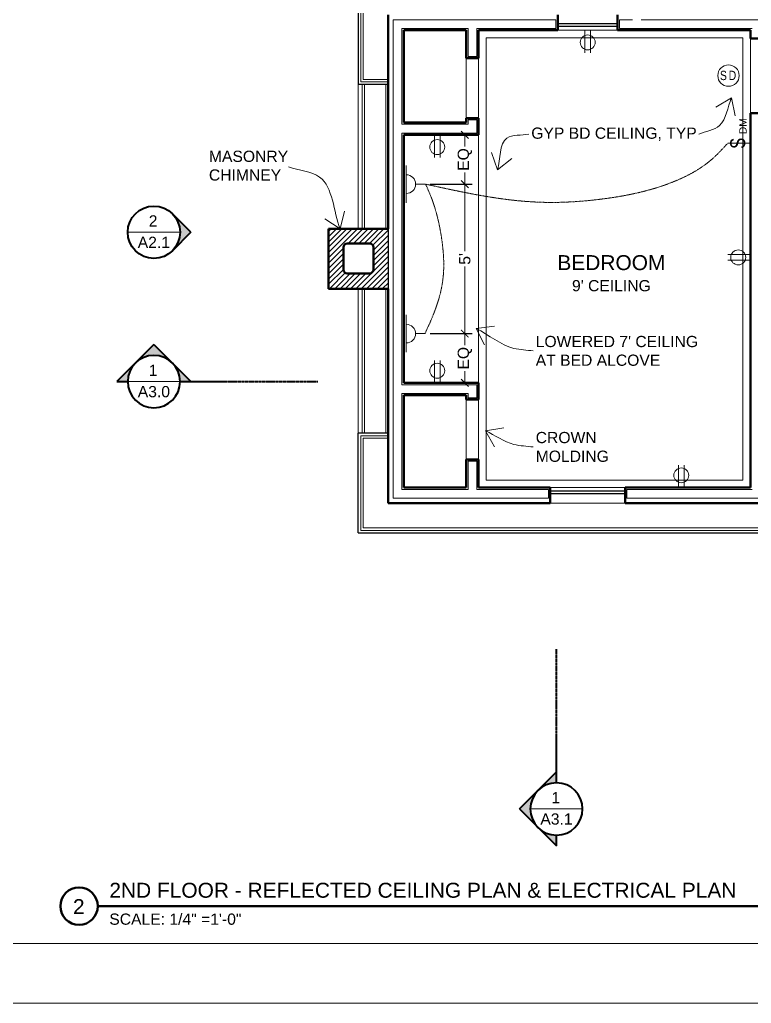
# Model space of a CAD drawing. Header units: inches. Extents: x -4969 to 16721, y 2489 to 24693.
# Drawn here: x 7381.5 to 7674.9, y 6902.5 to 7297.3 of the extents above; entities that cross this region are included whole.
import ezdxf

# ---------------------------------------------------------------- set-up
doc = ezdxf.new("R2010")
doc.units = ezdxf.units.IN
doc.header["$MEASUREMENT"] = 0
doc.linetypes.add('CENTER', pattern=[2, 1.25, -0.25, 0.25, -0.25])
doc.layers.get('0').update_dxf_attribs({"lineweight": 5})
doc.layers.add('0-NPLT', color=1, linetype='Continuous', plot=False)
for name, color, linetype, lineweight in [('1', 1, 'Continuous', 9), ('2', 6, 'Continuous', 20), ('3', 3, 'Continuous', 30), ('5', 4, 'Continuous', 50), ('A-DIMSx', 7, 'Continuous', 9), ('A-ELEC', 7, 'Continuous', 9), ('A-LINK', 7, 'Continuous', 40), ('A-TEXTx', 7, 'Continuous', 20), ('TB-11x17', 7, 'Continuous', 100)]:
    doc.layers.add(name, color=color, linetype=linetype, lineweight=lineweight)
doc.styles.get("Standard").update_dxf_attribs({"font": 'Arial.ttf'})
doc.dimstyles.get("Standard").update_dxf_attribs({"dimtxt": 3, "dimasz": 2, "dimexe": 0.03125, "dimexo": 0.0625, "dimgap": 0.03125, "dimtad": 0, "dimtoh": 1, "dimdec": 4, "dimlfac": 0.99985, "dimzin": 0, "dimdsep": 46, "dimlunit": 4, "dimtxsty": 'Standard', "dimblk": 'ARCHTICK', "dimblk1": 'ARCHTICK', "dimblk2": 'ARCHTICK', "dimcen": 0.09, "dimclrt": 256, "dimadec": 0, "dimazin": 0, "dimtfac": 1, "dimtdec": 4, "dimtofl": 0, "dimtmove": 0, "dimatfit": 3, "dimfxl": 1, "dimtolj": 1, "dimtzin": 0, "dimarcsym": 0})

# ---------------------------------------------------------------- blocks, each defined once
blk = doc.blocks.new('Section Callout')
at = {"layer": 'A-LINK', "ltscale": 0.1}
h = blk.add_hatch(color=152, dxfattribs=at)
h.paths.add_polyline_path([(1891.06, 7392.5), (1883.64, 7385.08), (1891.06, 7377.65, -0.198912), (1887.98, 7385.08, -0.198912)])
h.paths.add_polyline_path([(1898.48, 7399.92), (1891.06, 7392.5, -0.198912), (1898.48, 7395.58)])
h.paths.add_polyline_path([(1891.06, 7377.65), (1898.48, 7370.23), (1898.48, 7374.58, -0.198912)])
at = {"layer": 'A-LINK', "color": 152, "ltscale": 0.1}
for p, q in [((1883.64, 7385.08), (1898.48, 7399.92)), ((1898.48, 7399.92), (1898.48, 7395.58)), ((1883.64, 7385.08), (1898.48, 7370.23)), ((1898.48, 7374.58), (1898.48, 7370.23)), ((1898.48, 7370.23), (1898.48, 7355.49))]:
    blk.add_line(p, q, dxfattribs=at)
blk.add_circle((1898.48, 7385.08), 10.5, dxfattribs=at)
blk = doc.blocks.new('Elevation Callout - 1')
at = {"layer": 'A-LINK', "ltscale": 0.1}
blk.add_hatch(color=152, dxfattribs=at).paths.add_polyline_path([(2031.59, 7377.65), (2039.01, 7370.23), (2046.43, 7377.65, -0.198912), (2039.01, 7374.58, -0.198912)])
at = {"layer": 'A-LINK', "color": 152, "ltscale": 0.1}
for q in [(2031.59, 7377.65), (2046.43, 7377.65)]:
    blk.add_line((2039.01, 7370.23), q, dxfattribs=at)
blk.add_circle((2039.01, 7385.08), 10.5, dxfattribs=at)
blk = doc.blocks.new('_ArchTick')
at = {"color": 0, "linetype": 'ByBlock', "lineweight": 0, "const_width": 0.15}
blk.add_lwpolyline([(-0.5, -0.5), (0.5, 0.5)], dxfattribs=at)
blk = doc.blocks.new('*D194')
at = {"layer": 'A-DIMSx', "color": 0, "lineweight": -2, "ltscale": 0.1, "transparency": 16777216}
for p, q in [((7546.04, 7171.27), (7563.01, 7171.27)), ((7553.1, 7151.52), (7563.01, 7151.52))]:
    blk.add_line(p, q, dxfattribs=at)
at = {"layer": 'A-DIMSx', "color": 0, "lineweight": 5, "ltscale": 0.1, "transparency": 16777216}
for p, q in [((7560.01, 7171.27), (7560.01, 7166.58)), ((7560.01, 7151.52), (7560.01, 7156.22))]:
    blk.add_line(p, q, dxfattribs=at)
at = {"layer": 'Defpoints', "color": 0, "ltscale": 0.1, "transparency": 16777216}
for p in [(7544.04, 7171.27), (7551.1, 7151.52), (7560.01, 7151.52)]:
    blk.add_point(p, dxfattribs=at)
at = {"layer": 'A-DIMSx', "color": 0, "lineweight": 5, "ltscale": 0.1, "transparency": 16777216, "xscale": 3, "yscale": 3, "zscale": 3}
for p, rotation in [((7560.01, 7171.27), 90), ((7560.01, 7151.52), 270)]:
    blk.add_blockref('_ArchTick', p, dxfattribs=dict(at, rotation=rotation))
at = {"layer": 'A-DIMSx', "ltscale": 0.1, "transparency": 16777216, "insert": (7560.01, 7161.4), "char_height": 4.5, "attachment_point": 5, "rotation": 90}
blk.add_mtext('\\A1;EQ', dxfattribs=at)
blk = doc.blocks.new('*D195')
at = {"layer": 'A-DIMSx', "color": 0, "lineweight": -2, "ltscale": 0.1, "transparency": 16777216}
for p, q in [((7546.04, 7231.27), (7563.01, 7231.27)), ((7546.04, 7171.27), (7563.01, 7171.27))]:
    blk.add_line(p, q, dxfattribs=at)
at = {"layer": 'A-DIMSx', "color": 0, "lineweight": 5, "ltscale": 0.1, "transparency": 16777216}
for p, q in [((7560.01, 7231.27), (7560.01, 7204.35)), ((7560.01, 7171.27), (7560.01, 7198.2))]:
    blk.add_line(p, q, dxfattribs=at)
at = {"layer": 'Defpoints', "color": 0, "ltscale": 0.1, "transparency": 16777216}
for p in [(7544.04, 7231.27), (7560.01, 7231.27), (7544.04, 7171.27)]:
    blk.add_point(p, dxfattribs=at)
at = {"layer": 'A-DIMSx', "color": 0, "lineweight": 5, "ltscale": 0.1, "transparency": 16777216, "xscale": 3, "yscale": 3, "zscale": 3}
for p, rotation in [((7560.01, 7231.27), 90), ((7560.01, 7171.27), 270)]:
    blk.add_blockref('_ArchTick', p, dxfattribs=dict(at, rotation=rotation))
at = {"layer": 'A-DIMSx', "ltscale": 0.1, "transparency": 16777216, "insert": (7560.01, 7201.27), "char_height": 4.5, "attachment_point": 5, "rotation": 90}
blk.add_mtext("\\A1;5'", dxfattribs=at)
blk = doc.blocks.new('*D196')
at = {"layer": 'A-DIMSx', "color": 0, "lineweight": -2, "ltscale": 0.1, "transparency": 16777216}
for p, q in [((7553.1, 7251.02), (7563.01, 7251.02)), ((7546.04, 7231.27), (7563.01, 7231.27))]:
    blk.add_line(p, q, dxfattribs=at)
at = {"layer": 'A-DIMSx', "color": 0, "lineweight": 5, "ltscale": 0.1, "transparency": 16777216}
for p, q in [((7560.01, 7251.02), (7560.01, 7246.33)), ((7560.01, 7231.27), (7560.01, 7235.97))]:
    blk.add_line(p, q, dxfattribs=at)
at = {"layer": 'Defpoints', "color": 0, "ltscale": 0.1, "transparency": 16777216}
for p in [(7551.1, 7251.02), (7560.01, 7251.02), (7544.04, 7231.27)]:
    blk.add_point(p, dxfattribs=at)
at = {"layer": 'A-DIMSx', "color": 0, "lineweight": 5, "ltscale": 0.1, "transparency": 16777216, "xscale": 3, "yscale": 3, "zscale": 3}
for p, rotation in [((7560.01, 7251.02), 90), ((7560.01, 7231.27), 270)]:
    blk.add_blockref('_ArchTick', p, dxfattribs=dict(at, rotation=rotation))
at = {"layer": 'A-DIMSx', "ltscale": 0.1, "transparency": 16777216, "insert": (7560.01, 7241.15), "char_height": 4.5, "attachment_point": 5, "rotation": 90}
blk.add_mtext('\\A1;EQ', dxfattribs=at)
blk = doc.blocks.new('BORDER 11X17')
at = {"layer": '0-NPLT', "lineweight": 9, "ltscale": 0.1}
blk.add_lwpolyline([(29864.74, -10461.77), (29048.74, -10461.77), (29048.74, -10989.77), (29864.74, -10989.77), (29864.74, -10461.77)], dxfattribs=at)
blk.add_lwpolyline([(29792.74, -10473.77), (29078.74, -10473.77), (29078.74, -10977.77), (29792.74, -10977.77)], close=True, dxfattribs=at)

msp = doc.modelspace()

# ---------------------------------------------------------------- hatches: boundary and pattern name
at = {"layer": '1', "ltscale": 0.25}
h = msp.add_hatch(dxfattribs=at)
h.set_pattern_fill('ANSI31', color=256, scale=12, style=0)
h.set_pattern_definition([(45, (4075.3327, 528.1668), (-1.06066017, 1.06066017), [])])
h.paths.add_polyline_path([(7529.3327652, 7189.4415142), (7529.3327652, 7213.4415142), (7505.3327652, 7213.4415142), (7505.3327652, 7189.4415142)])
h.paths.add_polyline_path([(7511.3327652, 7196.9415142), (7511.3327652, 7205.9415142, -0.4142135624), (7512.8327652, 7207.4415142), (7521.8327652, 7207.4415142, -0.4142135624), (7523.3327652, 7205.9415142), (7523.3327652, 7196.9415142, -0.4142135624), (7521.8327652, 7195.4415142), (7512.8327652, 7195.4415142, -0.4142135624)], flags=16)

# ---------------------------------------------------------------- linework, layer by layer
at = {"layer": '1'}
for p, q in [((7518.2880716, 7310.2747155), (7518.2880716, 7272.2747155)), ((7519.2880716, 7309.2747155), (7519.2880716, 7273.2747155)), ((7531.2880716, 7297.2747155), (7531.2880716, 7105.2747155)), ((7531.2880716, 7297.2747155), (7596.5375982, 7297.2747155)), ((7596.5375982, 7293.7747155), (7596.5375982, 7297.2747155)), ((7622.0375982, 7293.7747155), (7622.0375982, 7297.2747155)), ((7622.0375982, 7297.2747155), (7627.2880716, 7297.2747155)), ((7630.7880716, 7297.2747155), (7699.2880716, 7297.2747155)), ((7561.2880716, 7293.7747155), (7534.7880716, 7293.7747155)), ((7534.7880716, 7255.2747155), (7534.7880716, 7293.7747155)), ((7596.5375982, 7293.7747155), (7564.7880716, 7293.7747155)), ((7675.2880716, 7293.7747155), (7622.0375982, 7293.7747155)), ((7564.7880716, 7282.5247155), (7561.2880716, 7282.5247155)), ((7529.2880716, 7272.2747155), (7518.2880716, 7272.2747155)), ((7529.2880716, 7273.2747155), (7519.2880716, 7273.2747155)), ((7564.7880716, 7257.0247155), (7561.2880716, 7257.0247155)), ((7534.7880716, 7150.7747155), (7534.7880716, 7251.7747155)), ((7534.7880716, 7108.7747155), (7534.7880716, 7147.2747155)), ((7564.7880716, 7145.5247155), (7561.2880716, 7145.5247155)), ((7518.2880716, 7092.2747155), (7518.2880716, 7130.2747155)), ((7529.2880716, 7130.2747155), (7518.2880716, 7130.2747155)), ((7519.2880716, 7093.2747155), (7519.2880716, 7129.2747155)), ((7529.2880716, 7129.2747155), (7519.2880716, 7129.2747155)), ((7564.7880716, 7120.0247155), (7561.2880716, 7120.0247155)), ((7534.7880716, 7108.7747155), (7561.2880716, 7108.7747155)), ((7564.7880716, 7108.7747155), (7593.5380716, 7108.7747155)), ((7593.5380716, 7108.7747155), (7593.5380716, 7105.2747155)), ((7625.0380716, 7108.7747155), (7625.0380716, 7105.2747155)), ((7625.0380716, 7108.7747155), (7675.2880716, 7108.7747155)), ((7593.5380716, 7105.2747155), (7531.2880716, 7105.2747155)), ((7707.5380716, 7105.2747155), (7625.0380716, 7105.2747155)), ((7518.2880716, 7092.2747155), (7928.2880716, 7092.2747155)), ((7519.2880716, 7093.2747155), (7927.2880716, 7093.2747155))]:
    msp.add_line(p, q, dxfattribs=at)
at = {"layer": '1', "ltscale": 0.25}
for p, q in [((7561.2880716, 7293.7747155), (7561.2880716, 7282.5247155)), ((7564.7880716, 7293.7747155), (7564.7880716, 7282.5247155)), ((7564.7880716, 7293.7747155), (7564.7880716, 7282.5247155)), ((7561.2880716, 7257.0247155), (7561.2880716, 7255.2747155)), ((7564.7880716, 7257.0247155), (7564.7880716, 7251.7747155)), ((7534.7880716, 7255.2747155), (7561.2880716, 7255.2747155)), ((7534.7880716, 7251.7747155), (7564.7880716, 7251.7747155)), ((7534.7880716, 7150.7747155), (7564.7880716, 7150.7747155)), ((7564.7880716, 7145.5247155), (7564.7880716, 7150.7747155)), ((7534.7880716, 7147.2747155), (7561.2880716, 7147.2747155)), ((7561.2880716, 7145.5247155), (7561.2880716, 7147.2747155)), ((7561.2880716, 7108.7747155), (7561.2880716, 7120.0247155)), ((7564.7880716, 7108.7747155), (7564.7880716, 7120.0247155)), ((7564.7880716, 7108.7747155), (7564.7880716, 7120.0247155))]:
    msp.add_line(p, q, dxfattribs=at)
at = {"layer": '1', "ltscale": 0.1}
for p, q in [((7517.2880716, 7271.2747155), (7517.2880716, 7213.2747155)), ((7518.7880716, 7271.2747155), (7518.7880716, 7213.2747155)), ((7519.7880716, 7271.2747155), (7519.7880716, 7213.2747155)), ((7528.2880716, 7271.2747155), (7528.2880716, 7213.2747155)), ((7517.2880716, 7131.2747155), (7517.2880716, 7189.2747155)), ((7518.7880716, 7131.2747155), (7518.7880716, 7189.2747155)), ((7519.7880716, 7131.2747155), (7519.7880716, 7189.2747155)), ((7528.2880716, 7131.7747155), (7528.2880716, 7189.2747155))]:
    msp.add_line(p, q, dxfattribs=at)
at = {"layer": '2'}
for p, q in [((7597.2875982, 7293.0247155), (7621.2875982, 7293.0247155)), ((7671.5380716, 7290.0247155), (7568.5380716, 7290.0247155)), ((7568.5380716, 7290.0247155), (7568.5380716, 7112.5247155)), ((7671.5380716, 7112.5247155), (7671.5380716, 7290.0247155)), ((7671.5380716, 7112.5247155), (7568.5380716, 7112.5247155)), ((7624.2880716, 7109.5247155), (7594.2880716, 7109.5247155)), ((7624.2880716, 7103.2747155), (7594.2880716, 7103.2747155))]:
    msp.add_line(p, q, dxfattribs=at)
at = {"layer": '2', "ltscale": 0.1}
for p, q in [((7674.5380716, 7289.7747155), (7674.5380716, 7259.7747155)), ((7560.5380716, 7281.7747155), (7560.5380716, 7257.7747155)), ((7565.5380716, 7257.7747155), (7565.5380716, 7281.7747155)), ((7565.5380716, 7251.0247155), (7565.5380716, 7151.5247155)), ((7560.5380716, 7144.7747155), (7560.5380716, 7120.7747155)), ((7565.5380716, 7144.7747155), (7565.5380716, 7120.7747155))]:
    msp.add_line(p, q, dxfattribs=at)
at = {"layer": '2', "color": 152, "ltscale": 0.1}
for p, q in [((7424.7880716, 7211.9696035), (7445.7880716, 7211.9696035)), ((7424.7986975, 7152.0247155), (7445.7986975, 7152.0247155)), ((7586.272944, 6980.5008975), (7607.272944, 6980.5008975))]:
    msp.add_line(p, q, dxfattribs=at)
at = {"layer": '3'}
for p, q in [((7517.2880716, 7311.2747155), (7517.2880716, 7271.2747155)), ((7621.2875982, 7295.5506261), (7597.2875982, 7295.5506261)), ((7621.2875982, 7294.5506261), (7597.2875982, 7294.5506261)), ((7529.2880716, 7271.2747155), (7517.2880716, 7271.2747155)), ((7529.2880716, 7213.2747155), (7529.2880716, 7189.2747155)), ((7517.2880716, 7091.2747155), (7517.2880716, 7131.2747155)), ((7529.2880716, 7131.2747155), (7517.2880716, 7131.2747155)), ((7624.2880716, 7107.9988048), (7594.2880716, 7107.9988048)), ((7624.2880716, 7106.9988048), (7594.2880716, 7106.9988048)), ((7517.2880716, 7091.2747155), (7929.2880716, 7091.2747155))]:
    msp.add_line(p, q, dxfattribs=at)
at = {"layer": '5'}
for p, q in [((7529.2880716, 7299.2747155), (7529.2880716, 7213.2747155)), ((7597.2875982, 7293.0247155), (7597.2875982, 7299.2747155)), ((7621.2875982, 7293.0247155), (7621.2875982, 7299.2747155)), ((7560.5380716, 7293.0247155), (7535.5380716, 7293.0247155)), ((7535.5380716, 7256.0247155), (7535.5380716, 7293.0247155)), ((7560.5380716, 7293.0247155), (7560.5380716, 7281.7747155)), ((7597.2875982, 7293.0247155), (7565.5380716, 7293.0247155)), ((7565.5380716, 7293.0247155), (7565.5380716, 7281.7747155)), ((7674.5380716, 7293.0247155), (7621.2875982, 7293.0247155)), ((7674.5380716, 7289.7747155), (7674.5380716, 7293.0247155)), ((7674.5380716, 7289.7747155), (7679.5380716, 7289.7747155)), ((7560.5380716, 7281.7747155), (7565.5380716, 7281.7747155)), ((7535.5380716, 7256.0247155), (7560.5380716, 7256.0247155)), ((7560.5380716, 7257.7747155), (7560.5380716, 7256.0247155)), ((7560.5380716, 7257.7747155), (7565.5380716, 7257.7747155)), ((7565.5380716, 7257.7747155), (7565.5380716, 7251.0247155)), ((7674.5380716, 7109.5247155), (7674.5380716, 7259.7747155)), ((7674.5380716, 7259.7747155), (7679.5380716, 7259.7747155)), ((7535.5380716, 7151.5247155), (7535.5380716, 7251.0247155)), ((7535.5380716, 7251.0247155), (7565.5380716, 7251.0247155)), ((7505.2880716, 7189.2747155), (7505.2880716, 7213.2747155)), ((7529.2880716, 7213.2747155), (7505.2880716, 7213.2747155)), ((7511.3327652, 7196.9415142), (7511.3327652, 7205.9415142)), ((7521.8327652, 7207.4415142), (7512.8327652, 7207.4415142)), ((7523.3327652, 7196.9415142), (7523.3327652, 7205.9415142)), ((7512.8327652, 7195.4415142), (7521.8327652, 7195.4415142)), ((7505.2880716, 7189.2747155), (7529.2880716, 7189.2747155)), ((7529.2880716, 7103.2747155), (7529.2880716, 7189.2747155)), ((7535.5380716, 7151.5247155), (7565.5380716, 7151.5247155)), ((7565.5380716, 7144.7747155), (7565.5380716, 7151.5247155)), ((7535.5380716, 7109.5247155), (7535.5380716, 7146.5247155)), ((7535.5380716, 7146.5247155), (7560.5380716, 7146.5247155)), ((7560.5380716, 7144.7747155), (7560.5380716, 7146.5247155)), ((7560.5380716, 7144.7747155), (7565.5380716, 7144.7747155)), ((7560.5380716, 7109.5247155), (7560.5380716, 7120.7747155)), ((7560.5380716, 7120.7747155), (7565.5380716, 7120.7747155)), ((7565.5380716, 7109.5247155), (7565.5380716, 7120.7747155)), ((7560.5380716, 7109.5247155), (7535.5380716, 7109.5247155)), ((7594.2880716, 7109.5247155), (7565.5380716, 7109.5247155)), ((7594.2880716, 7109.5247155), (7594.2880716, 7103.2747155)), ((7624.2880716, 7109.5247155), (7624.2880716, 7103.2747155)), ((7624.2880716, 7109.5247155), (7674.5380716, 7109.5247155)), ((7594.2880716, 7103.2747155), (7529.2880716, 7103.2747155)), ((7708.2880716, 7103.2747155), (7624.2880716, 7103.2747155))]:
    msp.add_line(p, q, dxfattribs=at)
at = {"layer": '5', "ltscale": 0.1}
msp.add_line((7412.7567166, 6941.5112901), (8053.2880716, 6941.5112901), dxfattribs=at)
msp.add_circle((7405.2880716, 6941.5112901), 7.5, dxfattribs=at)
at = {"layer": '5'}
for centre, start, end in [((7512.8327652, 7205.9415142), 90, 180), ((7521.8327652, 7205.9415142), 0, 90), ((7512.8327652, 7196.9415142), 180, 270), ((7521.8327652, 7196.9415142), 270, 0)]:
    msp.add_arc(centre, 1.5, start, end, dxfattribs=at)
at = {"layer": 'A-ELEC', "ltscale": 0.1}
for p, q in [((7608.1645899, 7284.0247155), (7608.1645899, 7293.0247155)), ((7610.4145899, 7284.0247155), (7610.4145899, 7293.0247155)), ((7547.8184017, 7242.0247155), (7547.8184017, 7251.0247155)), ((7550.0684017, 7242.0247155), (7550.0684017, 7251.0247155)), ((7674.5380716, 7247.7747155), (7665.5380716, 7247.7747155)), ((7536.5380716, 7238.7747155), (7536.5380716, 7223.7747155)), ((7540.2880716, 7231.2747155), (7544.0380716, 7231.2747155)), ((7665.5380716, 7202.980496), (7674.5380716, 7202.980496)), ((7665.5380716, 7200.730496), (7674.5380716, 7200.730496)), ((7536.5380716, 7178.7747155), (7536.5380716, 7163.7747155)), ((7540.2880716, 7171.2747155), (7544.0380716, 7171.2747155)), ((7547.8184017, 7160.5247155), (7547.8184017, 7151.5247155)), ((7550.0684017, 7160.5247155), (7550.0684017, 7151.5247155)), ((7645.7106761, 7118.5268926), (7645.7106761, 7109.5268926)), ((7647.9606761, 7118.5268926), (7647.9606761, 7109.5268926))]:
    msp.add_line(p, q, dxfattribs=at)
for centre, radius in [((7609.2895899, 7288.1497155), 3), ((7665.7616961, 7274.8162238), 4.2934766), ((7548.9434017, 7246.1497155), 3), ((7669.6630716, 7201.855496), 3), ((7548.9434017, 7156.3997155), 3), ((7646.8356761, 7114.4018926), 3)]:
    msp.add_circle(centre, radius, dxfattribs=at)
for centre in [(7536.5380716, 7231.2747155), (7536.5380716, 7171.2747155)]:
    msp.add_arc(centre, 3.75, 270, 90, dxfattribs=at)
at = {"layer": 'A-ELEC', "linetype": 'CENTER', "ltscale": 0.1}
for points, knots in [([(7665.5380716, 7247.7747155), (7663.3880916, 7245.4272343), (7657.077611, 7238.537061), (7640.0574716, 7229.6825217), (7616.3725168, 7224.8318318), (7582.9087951, 7222.741791), (7559.4094411, 7227.9324725), (7544.2783741, 7231.2747155)], [0, 0, 0, 0, 9.5130880594, 27.9221944221, 56.1580921209, 81.6971395297, 127.8754125516, 127.8754125516, 127.8754125516, 127.8754125516]), ([(7544.0380716, 7171.2747155), (7546.0060072, 7175.6011567), (7549.4550266, 7183.1837111), (7551.9968768, 7195.7523025), (7551.0409266, 7210.0578079), (7548.2719166, 7222.31157), (7544.9920353, 7229.6729673), (7544.2783741, 7231.2747155)], [0, 0, 0, 0, 14.2247872607, 24.9304726109, 38.0564218774, 56.961901723, 62.2194817808, 62.2194817808, 62.2194817808, 62.2194817808])]:
    msp.add_open_spline(points, degree=3, knots=knots, dxfattribs=at)
at = {"layer": 'A-LINK', "color": 152, "linetype": 'CENTER', "ltscale": 0.15}
for p, q in [((7448.0266196, 7152.0247155), (7501.049183, 7152.0247155)), ((7596.772944, 6996.1901109), (7596.772944, 7044.6391242))]:
    msp.add_line(p, q, dxfattribs=at)

# ---------------------------------------------------------------- block references
at = {"ltscale": 0.1, "xscale": 2, "yscale": 2, "zscale": 2}
msp.add_blockref('BORDER 11X17', (-51485.4783869, 28882.0450796), dxfattribs=at)
at = {"color": 152, "ltscale": 0.1, "rotation": 90}
msp.add_blockref('Elevation Callout - 1', (14820.3636553, 5172.9595724), dxfattribs=at)
at = {"color": 152, "ltscale": 0.1, "xscale": -1}
for p, rotation in [((14820.3742812, 9050.5096664), 89.99999999999984), ((5698.2879931, 14365.5764812), 180)]:
    msp.add_blockref('Section Callout', p, dxfattribs=dict(at, rotation=rotation))

# ---------------------------------------------------------------- texts
at = {"ltscale": 0.5, "insert": (7665.9678307, 7274.8703139), "char_height": 3.75, "attachment_point": 5}
msp.add_mtext('{\\fArial|b0|i0|c0|p0;\\T1.25;\\W0.8;SD}', dxfattribs=at)
at = {"ltscale": 0.1, "char_height": 6}
for s, insert, width, attachment_point in [('{2ND FLOOR - REFLECTED CEILING PLAN & ELECTRICAL PLAN}', (7417.4379185, 6950.8824436), 312.214659207, 1), ('2', (7405.1814275, 6941.3156121), 11.15057809, 5)]:
    msp.add_mtext(s, dxfattribs=dict(at, insert=insert, width=width, attachment_point=attachment_point))
at = {"layer": 'A-ELEC', "ltscale": 0.5, "char_height": 6, "rotation": 90}
for s, insert, attachment_point in [('{\\H0.5x;DM}', (7670.0542812, 7251.2734727), 1), ('{\\fArial|b0|i0|c0|p0;\\W0.8;S}', (7666.4551629, 7249.8993264), 3)]:
    msp.add_mtext(s, dxfattribs=dict(at, insert=insert, attachment_point=attachment_point))
at = {"layer": 'A-LINK', "color": 152, "ltscale": 0.1, "attachment_point": 5}
for s, insert, char_height, width in [('2', (7434.9779285, 7216.5129545), 4.5, 9.771161836), ('{\\H0.75x;A2.1}', (7435.2838138, 7207.9096393), 6, 9.85131083), ('{1}', (7434.9885544, 7156.5680665), 4.5, 9.771161836), ('{\\H0.75x;A3.0}', (7435.2944397, 7147.9647513), 6, 9.85131083), ('{1}', (7596.4628009, 6985.0442485), 4.5, 9.771161836), ('{\\H0.75x;A3.1}', (7596.7686862, 6976.4409333), 6, 9.85131083)]:
    msp.add_mtext(s, dxfattribs=dict(at, insert=insert, char_height=char_height, width=width))
at = {"layer": 'A-TEXTx', "ltscale": 0.25, "char_height": 4.5, "attachment_point": 4}
for s, insert in [('{GYP BD CEILING, TYP}', (7586.6545062, 7251.3126941)), ('{MASONRY\\PCHIMNEY}', (7457.3688066, 7238.655625)), ("{LOWERED 7' CEILING\\PAT BED ALCOVE}", (7588.4434245, 7164.3280514)), ('{CROWN\\PMOLDING}', (7588.4434245, 7125.7868536))]:
    msp.add_mtext(s, dxfattribs=dict(at, insert=insert))
at = {"layer": 'A-TEXTx', "ltscale": 0.5, "insert": (7618.7877007, 7202.7664917), "char_height": 6, "width": 104.530359291, "attachment_point": 2}
msp.add_mtext("BEDROOM\\P{\\H0.75x;9' CEILING}", dxfattribs=at)
at = {"layer": 'TB-11x17', "ltscale": 0.5, "insert": (7417.4064648, 6938.5331228), "char_height": 4.5, "width": 73.076179956, "attachment_point": 1}
msp.add_mtext('\\A1;SCALE: 1/4" =1\'-0"', dxfattribs=at)

# ---------------------------------------------------------------- dimensions: what is measured, and where the dimension line sits
at = {"layer": 'A-DIMSx', "ltscale": 0.1}
for base, p1, p2, picture, middle in [((7560.014461, 7251.0247155), (7544.0380716, 7231.2747155), (7551.0987318, 7251.0247155), '*D196', (7560.014461, 7241.1497155)), ((7560.014461, 7151.5247155), (7544.0380716, 7171.2747155), (7551.0987318, 7151.5247155), '*D194', (7560.014461, 7161.3997155))]:
    dim = msp.add_linear_dim(base=base, p1=p1, p2=p2, angle=90, text='EQ', dimstyle='Standard', override={"dimtxt": 4.5, "dimasz": 3, "dimexe": 3, "dimexo": 2, "dimgap": 1, "dimlfac": -47.9928, "dimlwd": 5}, dxfattribs=at)
    dim.commit()
    dim.dimension.update_dxf_attribs({"geometry": picture, "text_midpoint": middle})
dim = msp.add_linear_dim(base=(7560.014461, 7231.2747155), p1=(7544.0380716, 7171.2747155), p2=(7544.0380716, 7231.2747155), angle=90, dimstyle='Standard', override={"dimtxt": 4.5, "dimasz": 3, "dimexe": 3, "dimexo": 2, "dimgap": 1, "dimlfac": -47.9928, "dimlwd": 5}, dxfattribs=at)
dim.commit()
dim.dimension.update_dxf_attribs({"geometry": '*D195', "text_midpoint": (7560.014461, 7201.2747155)})

# ---------------------------------------------------------------- leaders
at = {"layer": 'A-TEXTx', "path_type": 1, "annotation_type": 0, "has_hookline": 1}
for points, hookline_direction, text_width in [([(7666.964389, 7265.9238451), (7662.1452164, 7254.7791797), (7653.8235901, 7251.3126941)], 1, 65.7656889), ([(7573.0678443, 7236.9598086), (7576.8913731, 7249.7842467), (7585.6545062, 7251.3126941)], 0, 65.7656889), ([(7564.6205121, 7173.3909056), (7579.7061478, 7165.3523292), (7587.4434245, 7164.3280514)], 0, 64.2738745), ([(7568.3437765, 7132.3162387), (7579.7061478, 7126.8111314), (7587.4434245, 7125.7868536)], 0, 28.4795362)]:
    msp.add_leader(points, dimstyle='Standard', override={"dimasz": 6, "dimgap": 1, "dimldrblk": 'Open90', "dimlwd": -1}, dxfattribs=dict(at, hookline_direction=hookline_direction, text_width=text_width))
at = {"layer": 'A-TEXTx', "path_type": 1}
msp.add_leader([(7509.9721768, 7213.2747155), (7501.7690679, 7234.0982539), (7489.2798314, 7238.1478729)], dimstyle='Standard', override={"dimasz": 6, "dimgap": 1, "dimldrblk": 'Open90', "dimlwd": -1}, dxfattribs=at)

doc.saveas('drawing.dxf')
